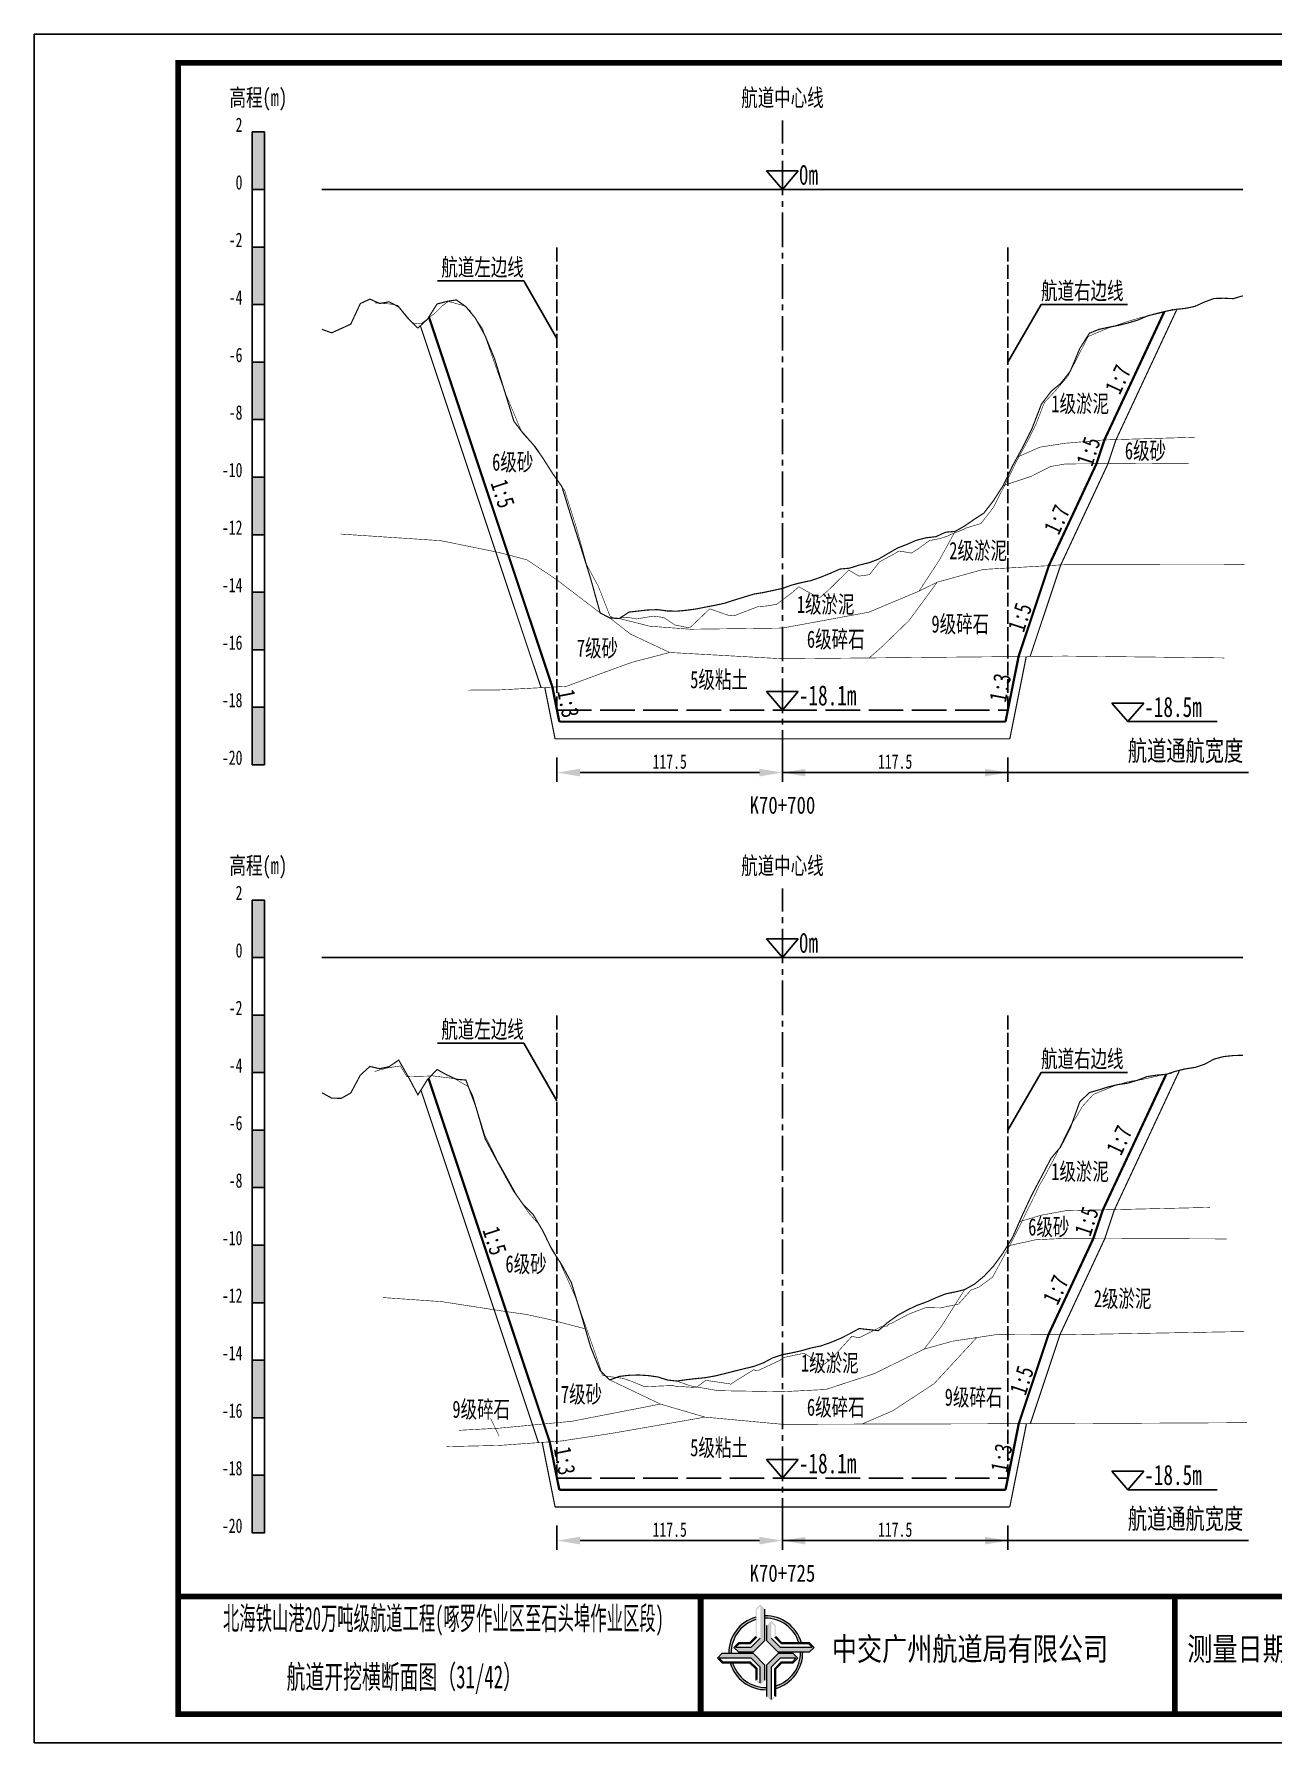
# Model space of a CAD drawing. Header units: millimetres. Extents: x 0 to 1680, y -8762 to 0.
# Drawn here: x 630 to 845.2, y -6088.5 to -5791.5 of the extents above; entities that cross this region are included whole.
import ezdxf
from ezdxf.enums import TextEntityAlignment as Align

# ---------------------------------------------------------------- set-up
doc = ezdxf.new("R2010")
doc.units = ezdxf.units.MM
for name, pattern in [('ACAD_ISO02W100', [15, 12, -3]), ('ACAD_ISO05W100', [33, 24, -3, 0, -3, 0, -3]), ('CENTER2', [1.125, 0.75, -0.125, 0.125, -0.125])]:
    doc.linetypes.add(name, pattern=pattern)
for name, color, linetype in [('0-桩号', 1, 'Continuous'), ('0-航道左右边线标注', 8, 'Continuous'), ('1-疏浚底高', 7, 'Continuous'), ('1-通航宽度', 7, 'Continuous'), ('1-通航底高', 7, 'Continuous'), ('202601', 5, 'Continuous'), ('DMX', 20, 'Continuous'), ('L1', 7, 'Continuous'), ('图幅外框线', 145, 'Continuous'), ('地质分层', 6, 'Continuous'), ('坡比', 1, 'Continuous'), ('尺寸标注', 1, 'Continuous'), ('开挖线', 4, 'Continuous'), ('标尺', 7, 'Continuous'), ('超挖线', 3, 'Continuous'), ('辅助框', 7, 'Continuous'), ('通航底面线', 7, 'ACAD_ISO02W100')]:
    doc.layers.add(name, color=color, linetype=linetype)
doc.styles.get("Standard").update_dxf_attribs({"font": 'arial.ttf'})
doc.styles.add('仿宋', font='仿宋_GB2312.ttf', dxfattribs={"width": 0.8})
doc.styles.add('仿宋GB2312', font='仿宋_GB2312.ttf', dxfattribs={"width": 0.7, "height": 2.5})
doc.styles.add('仿宋体', font='仿宋_GB2312.ttf', dxfattribs={"width": 0.8})
doc.dimstyles.new('2000', dxfattribs={"dimtxt": 3, "dimasz": 2.5, "dimexe": 1.25, "dimexo": 0.625, "dimtad": 1, "dimlfac": 2, "dimdsep": 46, "dimtxsty": 'Standard', "dimcen": 2.5, "dimadec": 0, "dimazin": 0, "dimtfac": 1, "dimtmove": 0, "dimatfit": 3, "dimfxl": 0, "dimarcsym": 0})

# ---------------------------------------------------------------- blocks, each defined once
blk = doc.blocks.new('标尺')
at = {"layer": '标尺', "linetype": 'Continuous'}
for points in [[(-2.116669999959413, 100), (0, 100), (0, 90), (-2.116669999959413, 90)], [(-2.116669999959413, 80), (0, 80), (0, 70), (-2.116669999959413, 70)], [(-2.116669999959413, 60), (0, 60), (0, 50), (-2.116669999959413, 50)], [(-2.116669999959413, 40), (0, 40), (0, 30), (-2.116669999959413, 30)], [(-2.116669999959413, 20), (0, 20), (0, 10), (-2.116669999959413, 10)], [(-2.116669999959413, 0), (0, 0), (0, -10), (-2.116669999959413, -10)]]:
    blk.add_hatch(color=256, dxfattribs=at).paths.add_polyline_path(points)
for p, q in [((-2.116669999959413, -10), (-2.116669999959413, 100)), ((0, -10), (0, 100)), ((-2.116669999959413, 80), (0, 80)), ((-2.116669999959413, 70), (0, 70)), ((-2.116669999959413, 60), (0, 60)), ((-2.116669999959413, 50), (0, 50)), ((-2.116669999959413, 40), (0, 40)), ((-2.116669999959413, 30), (0, 30)), ((-2.116669999959413, 20), (0, 20)), ((-2.116669999959413, 10), (0, 10)), ((-2.116669999959413, 0), (0, 0)), ((-2.116669999959413, -10), (0, -10))]:
    blk.add_line(p, q, dxfattribs=at)
at = {"layer": '标尺'}
for points in [[(-2.116669999959413, 100), (0, 100), (0, 90), (-2.116669999959413, 90)], [(-2.116669999959413, 100), (0, 100), (0, 90), (-2.116669999959413, 90)], [(-2.116669999959413, 80), (0, 80), (0, 70), (-2.116669999959413, 70)], [(-2.116669999959413, 80), (0, 80), (0, 70), (-2.116669999959413, 70)], [(-2.116669999959413, 60), (0, 60), (0, 50), (-2.116669999959413, 50)], [(-2.116669999959413, 60), (0, 60), (0, 50), (-2.116669999959413, 50)], [(-2.116669999959413, 40), (0, 40), (0, 30), (-2.116669999959413, 30)], [(-2.116669999959413, 40), (0, 40), (0, 30), (-2.116669999959413, 30)], [(-2.116669999959413, 20), (0, 20), (0, 10), (-2.116669999959413, 10)], [(-2.116669999959413, 20), (0, 20), (0, 10), (-2.116669999959413, 10)], [(-2.116669999959413, 0), (0, 0), (0, -10), (-2.116669999959413, -10)], [(-2.116669999959413, 0), (0, 0), (0, -10), (-2.116669999959413, -10)]]:
    blk.add_lwpolyline(points, close=True, dxfattribs=at)
at = {"layer": '标尺', "style": '仿宋GB2312', "width": 0.7}
blk.add_text('高程(m)', height=3, dxfattribs=at).set_placement((-1.058334999950603, 106.0000000009313), align=Align.MIDDLE_CENTER)
for s, p in [('2', (-3.816669999971054, 100)), ('0', (-3.816669999971054, 90)), ('-2', (-3.816669999971054, 80)), ('-4', (-3.816669999971054, 70)), ('-6', (-3.816669999971054, 60)), ('-8', (-3.816669999971054, 50)), ('-10', (-3.816669999971054, 40)), ('-12', (-3.816669999971054, 30)), ('-14', (-3.816669999971054, 20)), ('-16', (-3.816669999971054, 10)), ('-18', (-3.816669999971054, 0)), ('-20', (-3.816669999971054, -10))]:
    blk.add_text(s, height=2.5, dxfattribs=at).set_placement(p, align=Align.RIGHT)
blk = doc.blocks.new('通航底高')
at = {"layer": '1-通航底高'}
for p, q in [((-2.762494692986365, 3.232132659759372), (5.923793651163578e-06, 6.932765245437622e-06)), ((2.762506540631875, 3.232132659759372), (-2.762494692986365, 3.232132659759372)), ((5.923793651163578e-06, 6.932765245437622e-06), (2.762506540631875, 3.232132659759372))]:
    blk.add_line(p, q, dxfattribs=at)
at = {"layer": '1-通航底高', "style": '仿宋', "width": 0.7}
blk.add_attdef('通航底高', (2.856129719933961, 0.8203305718488991), '', height=3.5, dxfattribs=at)
blk = doc.blocks.new('疏浚底高')
at = {"layer": '1-疏浚底高'}
for p, q in [((-2.762500616780017, 3.232125726994127), (0, 0)), ((2.762500616838224, 3.232125726994127), (-2.762500616780017, 3.232125726994127)), ((0, 0), (2.762500616838224, 3.232125726994127)), ((-5.923793651163578e-06, -6.932765245437622e-06), (15.51466270413067, -6.932765245437622e-06))]:
    blk.add_line(p, q, dxfattribs=at)
at = {"layer": '1-疏浚底高', "style": '仿宋', "width": 0.7}
blk.add_attdef('疏浚底高', (2.856123796140309, 0.8203236390836537), '', height=3.5, dxfattribs=at)
blk = doc.blocks.new('*D256')
at = {"layer": 'Defpoints', "color": 0}
for p in [(720.8333333328801, -5909), (760, -5909), (760, -5919.852638736873)]:
    blk.add_point(p, dxfattribs=at)
at = {"layer": '尺寸标注', "color": 0, "lineweight": -2, "ltscale": 0.5}
for p, q in [((720.8333333328801, -5917.25), (720.8333333328801, -5921.452638736873)), ((760, -5917.25), (760, -5921.452638736873)), ((724.8333333328801, -5919.852638736873), (756, -5919.852638736873))]:
    blk.add_line(p, q, dxfattribs=at)
at = {"layer": '尺寸标注', "color": 0}
for points in [[(724.8333333328801, -5919.185972070206), (724.8333333328801, -5920.51930540354), (720.8333333328801, -5919.852638736873)], [(756, -5920.51930540354), (756, -5919.185972070206), (760, -5919.852638736873)]]:
    blk.add_solid(points, dxfattribs=at)
at = {"layer": '尺寸标注', "color": 0, "insert": (740.41666666644, -5917.956210165445), "char_height": 2.5, "attachment_point": 5, "style": '仿宋GB2312'}
blk.add_mtext('117.5', dxfattribs=at)
blk = doc.blocks.new('*D257')
at = {"layer": 'Defpoints', "color": 0}
for p in [(720.8333333352489, -6042.5), (760, -6042.5), (760, -6053.352608332492)]:
    blk.add_point(p, dxfattribs=at)
at = {"layer": '尺寸标注', "color": 0, "lineweight": -2, "ltscale": 0.5}
for p, q in [((720.8333333352489, -6050.75), (720.8333333352489, -6054.952608332493)), ((760, -6050.75), (760, -6054.952608332493)), ((724.8333333352489, -6053.352608332492), (756, -6053.352608332492))]:
    blk.add_line(p, q, dxfattribs=at)
at = {"layer": '尺寸标注', "color": 0}
for points in [[(724.8333333352489, -6052.685941665825), (724.8333333352489, -6054.019274999159), (720.8333333352489, -6053.352608332492)], [(756, -6054.019274999159), (756, -6052.685941665825), (760, -6053.352608332492)]]:
    blk.add_solid(points, dxfattribs=at)
at = {"layer": '尺寸标注', "color": 0, "insert": (740.4166666676244, -6051.456179761064), "char_height": 2.5, "attachment_point": 5, "style": '仿宋GB2312'}
blk.add_mtext('117.5', dxfattribs=at)
blk = doc.blocks.new('*D313')
at = {"layer": 'Defpoints', "color": 0}
for p in [(760, -5909), (799.1666666646288, -5909), (799.1666666646288, -5919.852584794033)]:
    blk.add_point(p, dxfattribs=at)
at = {"layer": '尺寸标注', "color": 0, "lineweight": -2, "ltscale": 0.5}
for p, q in [((760, -5917.25), (760, -5921.452584794033)), ((799.1666666646288, -5917.25), (799.1666666646288, -5921.452584794033)), ((764, -5919.852584794033), (795.1666666646288, -5919.852584794033))]:
    blk.add_line(p, q, dxfattribs=at)
at = {"layer": '尺寸标注', "color": 0}
for points in [[(764, -5919.185918127366), (764, -5920.5192514607), (760, -5919.852584794033)], [(795.1666666646288, -5920.5192514607), (795.1666666646288, -5919.185918127366), (799.1666666646288, -5919.852584794033)]]:
    blk.add_solid(points, dxfattribs=at)
at = {"layer": '尺寸标注', "color": 0, "insert": (779.5833333323144, -5917.956156222604), "char_height": 2.5, "attachment_point": 5, "style": '仿宋GB2312'}
blk.add_mtext('117.5', dxfattribs=at)
blk = doc.blocks.new('*D314')
at = {"layer": 'Defpoints', "color": 0}
for p in [(760, -6042.5), (799.1666666671199, -6042.5), (799.1666666671199, -6053.352554378749)]:
    blk.add_point(p, dxfattribs=at)
at = {"layer": '尺寸标注', "color": 0, "lineweight": -2, "ltscale": 0.5}
for p, q in [((760, -6050.75), (760, -6054.952554378749)), ((799.1666666671199, -6050.75), (799.1666666671199, -6054.952554378749)), ((764, -6053.352554378749), (795.1666666671199, -6053.352554378749))]:
    blk.add_line(p, q, dxfattribs=at)
at = {"layer": '尺寸标注', "color": 0}
for points in [[(764, -6052.685887712082), (764, -6054.019221045416), (760, -6053.352554378749)], [(795.1666666671199, -6054.019221045416), (795.1666666671199, -6052.685887712082), (799.1666666671199, -6053.352554378749)]]:
    blk.add_solid(points, dxfattribs=at)
at = {"layer": '尺寸标注', "color": 0, "insert": (779.58333333356, -6051.456125807321), "char_height": 2.5, "attachment_point": 5, "style": '仿宋GB2312'}
blk.add_mtext('117.5', dxfattribs=at)

msp = doc.modelspace()

# ---------------------------------------------------------------- hatches: boundary and pattern name
at = {"layer": '辅助框'}
h = msp.add_hatch(color=5, dxfattribs=at)
h.paths.add_polyline_path([(756.9546421006704, -6065.245531914723), (756.1757059281852, -6064.467633330833), (755.3669512681747, -6065.276153838646), (755.3669512681747, -6070.036597661984), (754.2904413530017, -6071.112023077023), (752.3438002488698, -6071.112023077023), (751.5476570176864, -6071.907358599197), (752.3430715379502, -6072.699178399098), (754.9786409013356, -6072.699178399098), (756.9546421006704, -6070.723855132592)])
h.paths.add_polyline_path([(756.1454878373827, -6070.335033672583), (754.5901777513112, -6071.890380010616), (751.8645652055527, -6071.890380010616), (752.4652603746141, -6071.292388775122), (754.4098916063095, -6071.292388775122), (755.5465556779588, -6070.124466802608), (755.5465556779588, -6065.365021880639), (756.1454878373827, -6064.767331255448)], flags=16)
h = msp.add_hatch(color=5, dxfattribs=at)
edge = h.paths.add_edge_path()
edge.add_ellipse((757.1048981645192, -6072.849361724388), major_axis=(-6.017077195920141, 1.733884546287947e-06), ratio=0.9999999825377229, start_angle=-73.21171767175571, end_angle=1.446762146054482, ccw=False)
edge.add_line((755.3669512681747, -6067.088740435135), (755.3669512681747, -6066.667564622652))
edge.add_ellipse((757.1048981645192, -6072.849361724388), major_axis=(-6.421454345493813, 3.783831980513644e-06), ratio=0.9999999825377264, start_angle=-74.29719975771904, end_angle=1.35689506309039)
edge.add_line((750.6852443925525, -6073.001418438208), (751.0897390788878, -6073.001279625189))
edge = h.paths.add_edge_path()
edge.add_ellipse((757.1048981645192, -6072.849361724388), major_axis=(-6.017077195920906, 2.624791690933952e-07), ratio=0.9999999825377339, start_angle=196.7802887631043, end_angle=271.43091869106274, ccw=False)
edge.add_line((762.8657615312125, -6071.112217217457), (763.2869208646501, -6071.112217217457))
edge.add_ellipse((757.1048981645192, -6072.849361724388), major_axis=(-6.42145434549481, 2.055023733972632e-07), ratio=0.9999999825377471, start_angle=195.6953323995753, end_angle=271.3407921785149)
edge.add_line((756.9546421006704, -6066.429665483964), (756.9546421006704, -6066.834160818589))
edge = h.paths.add_edge_path()
edge.add_ellipse((757.1048981645192, -6072.849361724388), major_axis=(-6.421454345494847, 2.398647111377442e-07), ratio=0.9999999825377328, start_angle=105.7065267224622, end_angle=181.3336320078198)
edge.add_line((763.5246130754139, -6072.699907793533), (763.120118992218, -6072.699907793533))
edge.add_ellipse((757.1048981645192, -6072.849361724388), major_axis=(-6.017077195920033, 3.038804149501319e-06), ratio=0.9999999825377467, start_angle=106.79232762585761, end_angle=181.4233031416354, ccw=False)
edge.add_line((758.8432505388047, -6078.609860479367), (758.8432505388047, -6079.031044626963))
edge = h.paths.add_edge_path()
edge.add_ellipse((757.1048981645192, -6072.849361724388), major_axis=(6.017077195919978, 2.129043967020969e-06), ratio=0.9999999825377341, start_angle=196.8039056354283, end_angle=271.4347580706571, ccw=False)
edge.add_line((751.3447520372058, -6074.588882915747), (750.9235845126296, -6074.589027449381))
edge.add_ellipse((757.1048981645192, -6072.849361724388), major_axis=(6.421454345494965, 1.010893226884053e-06), ratio=0.9999999825377122, start_angle=195.7186902341801, end_angle=271.3444001294426)
edge.add_line((757.2555596849108, -6079.269048223508), (757.2555596849108, -6078.864552247775))
h = msp.add_hatch(color=5, dxfattribs=at)
h.paths.add_polyline_path([(759.2303930924918, -6072.699907793533), (764.7087164384509, -6072.699907793533), (765.4866149797226, -6071.920971685421), (764.6780945359851, -6071.112217217457), (759.9176505204822, -6071.112217217457), (758.8422251481796, -6070.03570710994), (758.8422251481796, -6068.089066240799), (758.0468895402636, -6067.292922881616), (757.255069890001, -6068.088337358963), (757.255069890001, -6070.723906744015)])
h.paths.add_polyline_path([(758.0638683000292, -6070.335443487179), (758.0638683000292, -6067.609831133377), (758.6618594285633, -6068.2105261531), (758.6618594285633, -6070.155157427323), (759.8297815507437, -6071.291821563255), (764.5892263871814, -6071.291821563255), (765.186916990825, -6071.890753594411), (759.6192146592821, -6071.890753594411)], flags=16)
h = msp.add_hatch(color=5, dxfattribs=at)
h.paths.add_polyline_path([(754.9782503556992, -6072.99994512273), (749.4999273301746, -6073.00182517649), (748.722296138146, -6073.781028228294), (749.5310940782215, -6074.589505327714), (754.2915378373648, -6074.587871709836), (755.3673325639452, -6075.664012334835), (755.3680006059195, -6077.610653374684), (756.1636093950058, -6078.40652363826), (756.9551560136463, -6077.610837432396), (756.954251555034, -6074.975268389237)])
h.paths.add_polyline_path([(756.1455864884938, -6075.36400901438), (756.1465218583728, -6078.089621367943), (755.5483246263052, -6077.489131426346), (755.5476572892751, -6075.544500322831), (754.3793451341178, -6074.408237114918), (749.6199005754079, -6074.409870391381), (749.0220044663931, -6073.811143438351), (754.5897064988698, -6073.809232793819)], flags=16)
h = msp.add_hatch(color=5, dxfattribs=at)
h.paths.add_polyline_path([(759.2315609056141, -6072.999116607201), (757.2555596849108, -6074.974439873708), (757.2555596849108, -6080.452763262284), (758.0344958787645, -6081.230661675465), (758.8432505388047, -6080.422141167653), (758.8432505388047, -6075.661697344315), (759.9197604539479, -6074.586271929276), (761.8664015580798, -6074.586271929276), (762.6625447679247, -6073.790936407101), (761.867130247661, -6072.999116607201)])
h.paths.add_polyline_path([(759.6200240770067, -6073.807915166866), (762.3456365800585, -6073.807915166866), (761.7449414323355, -6074.405906231177), (759.8003101793016, -6074.405906231177), (758.6636461076523, -6075.57382820369), (758.6636461076523, -6080.333273125661), (758.0647139695669, -6080.930963750851), (758.0647139695669, -6075.363261333716)], flags=16)

# ---------------------------------------------------------------- linework, layer by layer
at = {"layer": '0-航道左右边线标注', "linetype": 'ACAD_ISO02W100', "ltscale": 0.2}
for points in [[(720.8333333333721, -5909), (720.8333333336059, -5828.499999999898)], [(799.1666666666279, -5909), (799.1666666668616, -5828.500000000102)], [(720.8333333333721, -6042.5), (720.8333333336059, -5961.999999998967)], [(799.1666666666279, -6042.5), (799.1666666668616, -5961.999999999171)]]:
    msp.add_lwpolyline(points, dxfattribs=at)
at = {"layer": '0-航道左右边线标注'}
for points in [[(720.8333333330256, -5844.399078991773), (715.0598306411584, -5834.399078991757), (700.0598306411584, -5834.399078991713)], [(799.1666666668034, -5848.500000000102), (804.9401693587288, -5838.500000000118), (819.9401693587288, -5838.500000000162)], [(720.8333333330256, -5976.884390078052), (715.0598306411584, -5966.884390078036), (700.0598306411584, -5966.884390077992)], [(799.1666666668034, -5981.999999999171), (804.9401693587288, -5971.999999999187), (819.9401693587288, -5971.999999999231)]]:
    msp.add_lwpolyline(points, dxfattribs=at)
at = {"layer": '1-通航宽度'}
for points in [[(760, -5919.85), (841, -5919.85)], [(760, -6053.35), (841, -6053.35)]]:
    msp.add_lwpolyline(points, dxfattribs=at)
at = {"layer": '202601', "color": 1, "linetype": 'Continuous', "const_width": 0.1}
for points in [[(689.166000000198, -5838.199999999997), (689.789703703902, -5838.250000238419), (691.856370370568, -5838.400000095367), (693.1997037039021, -5838.650001049038), (695.706370370568, -5841.699999332432), (697.203037037235, -5841.85000038147), (699.573037037235, -5840.049999713898), (701.0497037039021, -5838.599999904629), (701.976370370568, -5837.950000524517), (704.686370370568, -5838.699999809265), (705.629703703902, -5839.450000286099), (707.816370370568, -5842.549999713898), (707.959703703902, -5842.849999427799), (708.203037037235, -5843.599999904629), (711.6530370372351, -5853.400000095367), (714.2997037039021, -5859.699998855591), (714.633037037235, -5860.400000572197), (715.8130370372351, -5861.749998092648), (717.239703703902, -5863.399997711182), (717.586370370568, -5863.89999961853), (718.396370370568, -5865.250001907349), (720.9297037039021, -5869.150000572197), (722.1497037039021, -5870.800000190731), (724.079703703902, -5876.85000038147), (725.996370370568, -5883.750000953667), (728.029703703902, -5887.500000953667), (730.0330370372351, -5892.64999961853), (730.9130370372351, -5893.10000038147), (733.013037037235, -5892.849999427788), (734.6563703705681, -5893.150001525879), (737.5597037039021, -5892.64999961853), (739.3963703705681, -5892.900000572197), (741.329703703902, -5894.200001716606), (743.863037037235, -5894.699998855591), (743.879703703902, -5894.699998855591), (744.483037037235, -5894.150000572197), (747.316370370568, -5891.450000762939), (747.373037037235, -5891.39999961853), (747.4230370372351, -5891.39999961853), (750.853037037235, -5892.599998474117), (751.853037037235, -5892.500000953667), (755.753037037235, -5891), (757.203037037235, -5890.899997711182), (758.993037037235, -5890.60000038147), (761.706370370568, -5888.550001144409), (762.849703703902, -5887.55000209808), (765.359703703902, -5888.950000762939), (766.4297037039021, -5889.499999046318), (767.9297037039021, -5888.199997901917), (771.5330370372351, -5884.649997711182), (773.2930370372351, -5885.699997901917), (775.129703703902, -5885.450001716606), (776.836370370568, -5883.249999046329), (779.5563703705681, -5881.749998092648), (780.259703703902, -5881.349998474117), (780.983037037235, -5881.450000762939), (782.4063703705681, -5881.700001716606), (783.599703703902, -5880.949998855591), (785.503037037235, -5879.550000190731), (787.4397037039021, -5879.150000572197), (788.5330370372351, -5878.80000209808), (789.276370370568, -5878.449998855591), (791.6663703705681, -5877.500000953667), (791.876370370568, -5877.350002288818), (794.509703703902, -5876.549998283379), (796.6897037039021, -5873.699999809258), (799.223037037235, -5868.699999809258), (800.773037037235, -5865.549999237061), (802.619703703902, -5862.199998855591), (804.0530370372351, -5859.299999237061), (805.506370370568, -5855.549999237061), (807.626370370568, -5853.249999046318), (809.5997037039019, -5850.949998855591), (810.639703703902, -5848.89999961853), (813.109703703902, -5844.050000667568), (816.5497037039021, -5842.600000858311), (817.619703703902, -5842.25), (819.936370370568, -5841.450000762939), (822.3097037039021, -5840.749999046318), (823.4130370372351, -5840.50000047683), (825.3797037039019, -5840.049999713898), (826.219703703902, -5839.849999904629), (827.839703703902, -5839.299999237061)], [(689.1659999998001, -5971.799999999068), (690.1897037035042, -5971.500000475899), (691.5430370368372, -5971.149999617595), (693.6230370368371, -5970.849999903698), (694.7263703701701, -5972.699999331497), (698.7730370368372, -5972.599999426857), (698.9097037035042, -5972.499999522224), (699.4863703701701, -5972.599999426857), (703.0430370368372, -5973.0500001898), (705.4363703701702, -5974.449998854656), (706.1930370368372, -5976.000000952736), (708.2730370368371, -5982.850000380535), (710.5030370368371, -5987.350000857376), (710.8597037035041, -5987.950000285167), (711.7363703701701, -5989.499999999069), (714.0097037035041, -5993.599998473186), (714.7797037035041, -5994.750000952736), (716.0197037035041, -5996.499998091716), (717.8197037035042, -5998.500000952736), (719.1263703701701, -6001.200000762004), (721.1930370368372, -6004.649998663917), (723.8763703701701, -6010.649997710247), (724.8263703701701, -6013.249999999069), (728.1197037035041, -6022.650000571266), (728.7030370368371, -6024.550001143474), (729.2697037035041, -6024.750000952736), (732.3330370368371, -6025.150000571266), (733.8897037035041, -6025.699998854656), (736.0597037035042, -6026.600000380535), (740.7163703701701, -6026.400000571266), (741.0763703701701, -6026.400000571266), (741.2463703701701, -6026.499998091716), (745.0197037035041, -6026.749999045383), (746.6763703701702, -6025.499999045383), (750.8730370368371, -6026.099998473186), (751.0163703701701, -6026.200000762004), (751.2997037035041, -6025.949999808327), (755.0063703701701, -6023.649999617595), (755.6430370368371, -6023.849999426857), (759.5897037035041, -6021.999999999069), (760.1030370368371, -6021.549999236126), (763.2030370368371, -6020.899998663917), (763.7463703701701, -6020.800001143474), (763.8263703701701, -6020.850002287883), (764.0497037035042, -6020.949999808327), (767.0130370368371, -6022.900001524948), (768.6997037035042, -6021.549999236126), (772.0663703701701, -6017.850000380535), (773.3063703701702, -6018.100001334209), (777.1730370368372, -6016.149999617595), (778.2330370368371, -6016.050002097149), (778.4363703701702, -6015.749999999069), (778.7997037035042, -6015.649997710247), (781.9297037035042, -6013.999998091716), (784.9030370368371, -6012.850000380535), (787.4863703701701, -6012.900001524948), (790.5630370368372, -6012.250000952736), (792.7630370368371, -6009.800002097149), (794.1263703701701, -6009.3000001898), (796.5163703701701, -6007.549998282448), (800.0430370368372, -6001.000000952736), (800.0663703701701, -6001.000000952736), (803.8030370368372, -5993.399998663917), (804.6130370368371, -5991.649999140755), (805.6697037035042, -5989.850000857376), (807.5863703701701, -5986.200000761997), (810.1630370368372, -5981.000000952736), (810.9930370368371, -5979.799999712966), (812.1463703701701, -5977.850000380535), (814.0063703701701, -5975.800001143474), (818.0297037035041, -5974.149999140755), (818.7197037035041, -5974.000000475899), (820.1163703701701, -5973.549999712966), (822.2430370368371, -5973.249999999069), (825.3663703701701, -5972.550000666633), (825.4630370368371, -5972.499999522224), (825.5763703701701, -5972.499999522224), (827.5363703701702, -5972.150001048107), (827.6897037035042, -5971.999999999069)]]:
    msp.add_lwpolyline(points, dxfattribs=at)
at = {"layer": 'DMX', "color": 7, "linetype": 'Continuous', "const_width": 0.2}
for points in [[(679.9999999999995, -5842.810000000056), (679.9999999999995, -5842.810000000056), (681.6666666666279, -5843.415000000037), (683.3333333333721, -5842.665000000037), (685, -5841.910000000149), (686.6666666666279, -5838.319999999832), (688.3333333333721, -5837.549999999814), (690, -5838.305000000168), (691.6666666666279, -5838.020000000019), (693.3333333333721, -5838.899999999907), (695, -5840.979999999981), (696.6666666666279, -5842.584999999963), (698.3333333333721, -5841.029999999795), (700, -5838.399999999907), (701.6666666666279, -5837.964999999851), (703.3333333333721, -5837.689999999944), (705, -5838.854999999981), (706.6666666666279, -5840.89000000013), (708.3333333333721, -5843.895000000019), (710, -5847.950000000186), (711.6666666666279, -5853.350000000093), (713.3333333333721, -5858.76500000013), (715, -5860.955000000075), (716.6666666666279, -5862.785000000149), (718.3333333333721, -5865.10999999987), (720, -5867.75), (721.6666666666279, -5870.10999999987), (723.3333333333721, -5875.504999999888), (725, -5880.759999999776), (726.6666666666279, -5886.084999999963), (728.3333333333721, -5892.100000000093), (730, -5892.970000000205), (731.6666666666279, -5893.069999999832), (733.3333333333721, -5891.959999999963), (735, -5891.76500000013), (736.6666666666279, -5891.584999999963), (738.3333333333721, -5891.529999999795), (740, -5891.754999999888), (741.6666666666279, -5891.794999999925), (743.3333333333721, -5891.64000000013), (745, -5891.415000000037), (746.6666666666279, -5891.080000000075), (748.3333333333721, -5890.76500000013), (750, -5890.395000000019), (751.6666666666279, -5889.854999999981), (753.3333333333721, -5889.350000000093), (755, -5888.834999999963), (756.6666666666279, -5888.555000000168), (758.3333333333721, -5888.205000000075), (760, -5887.839999999851), (761.6666666666279, -5887.240000000224), (763.3333333333721, -5886.819999999832), (765, -5886.470000000205), (766.6666666666279, -5885.884999999776), (768.3333333333721, -5885.205000000075), (770, -5884.475000000093), (771.6666666666279, -5884.319999999832), (773.3333333333721, -5883.785000000149), (775, -5883.384999999776), (776.6666666666279, -5882.759999999776), (778.3333333333721, -5881.779999999795), (780, -5880.814999999944), (781.6666666666279, -5880.169999999925), (783.3333333333721, -5879.444999999832), (785, -5879.029999999795), (786.6666666666279, -5878.845000000205), (788.3333333333721, -5878.075000000186), (790, -5877.924999999814), (791.6666666666279, -5876.979999999981), (793.3333333333721, -5875.819999999832), (795, -5874.745000000112), (796.6666666666279, -5872.584999999963), (798.3333333333721, -5869.990000000224), (800, -5866.504999999888), (801.6666666666279, -5863.444999999832), (803.3333333333721, -5860.125), (805, -5855.819999999832), (806.6666666666279, -5853.600000000093), (808.3333333333721, -5852.225000000093), (810, -5850.104999999981), (811.6666666666279, -5846.134999999776), (813.3333333333721, -5843.48499999987), (815, -5842.810000000056), (816.6666666666279, -5842.450000000186), (818.3333333333721, -5842.125), (820, -5841.709999999963), (821.6666666666279, -5841.229999999981), (823.3333333333721, -5840.504999999888), (825, -5840.049999999814), (826.6666666666279, -5839.649999999907), (828.3333333333721, -5839.339999999851), (830, -5839.165000000037), (831.6666666666279, -5838.814999999944), (833.3333333333721, -5838.055000000168), (835, -5837.439999999944), (836.6666666666279, -5837.395000000019), (838.3333333333721, -5837.470000000205), (839.9999999999995, -5836.975000000093)], [(680, -5975.495000000112), (680, -5975.495000000112), (681.6666666666279, -5976.430000000168), (683.3333333333721, -5976.48499999987), (685, -5975.549999999814), (686.6666666666279, -5972.439999999944), (688.3333333333721, -5970.924999999814), (690, -5971.325000000186), (691.6666666666279, -5970.964999999851), (693.3333333333721, -5969.819999999832), (695, -5972.73499999987), (696.6666666666279, -5975.865000000224), (698.3333333333721, -5973.200000000186), (700, -5971.464999999851), (701.6666666666279, -5972.384999999776), (703.3333333333721, -5973.160000000149), (705, -5973.294999999925), (706.6666666666279, -5977.714999999851), (708.3333333333721, -5983.450000000186), (710, -5986.595000000205), (711.6666666666279, -5989.634999999776), (713.3333333333721, -5992.649999999907), (715, -5994.98499999987), (716.6666666666279, -5996.625), (718.3333333333721, -5999.450000000186), (720, -6002.845000000205), (721.6666666666279, -6005.415000000037), (723.3333333333721, -6008.529999999795), (725, -6013.950000000186), (726.6666666666279, -6019.669999999925), (728.3333333333721, -6023.805000000168), (730, -6025.419999999925), (731.6666666666279, -6024.810000000056), (733.3333333333721, -6024.615000000224), (735, -6024.560000000056), (736.6666666666279, -6024.665000000037), (738.3333333333721, -6024.899999999907), (740, -6025.430000000168), (741.6666666666279, -6025.620000000112), (743.3333333333721, -6025.379999999888), (745, -6025.189999999944), (746.6666666666279, -6025.020000000019), (748.3333333333721, -6024.720000000205), (750, -6024.314999999944), (751.6666666666279, -6023.884999999776), (753.3333333333721, -6023.475000000093), (755, -6023.080000000075), (756.6666666666279, -6022.464999999851), (758.3333333333721, -6021.569999999832), (760, -6021.029999999795), (761.6666666666279, -6020.705000000075), (763.3333333333721, -6020.334999999963), (765, -6019.854999999981), (766.6666666666279, -6019.51500000013), (768.3333333333721, -6018.930000000168), (770, -6018.245000000112), (771.6666666666279, -6017.399999999907), (773.3333333333721, -6016.490000000224), (775, -6016.669999999925), (776.6666666666279, -6016.854999999981), (778.3333333333721, -6015.399999999907), (780, -6014.209999999963), (781.6666666666279, -6013.279999999795), (783.3333333333721, -6012.479999999981), (785, -6011.879999999888), (786.6666666666279, -6011.14000000013), (788.3333333333721, -6010.464999999851), (790, -6010.129999999888), (791.6666666666279, -6009.709999999963), (793.3333333333721, -6008.790000000037), (795, -6007.419999999925), (796.6666666666279, -6005.649999999907), (798.3333333333721, -6003.350000000093), (800, -6000.604999999981), (801.6666666666279, -5996.810000000056), (803.3333333333721, -5993.254999999888), (805, -5990.104999999981), (806.6666666666279, -5986.904999999795), (808.3333333333721, -5984.910000000149), (810, -5981.654999999795), (811.6666666666279, -5977.080000000075), (813.3333333333721, -5975.475000000093), (815, -5974.995000000112), (816.6666666666279, -5974.470000000205), (818.3333333333721, -5974.075000000186), (820, -5973.839999999851), (821.6666666666279, -5973.334999999963), (823.3333333333721, -5972.694999999832), (825, -5972.450000000186), (826.6666666666279, -5972.299999999814), (828.3333333333721, -5971.76500000013), (830, -5971.354999999981), (831.6666666666279, -5971.100000000093), (833.3333333333721, -5970.555000000168), (835, -5969.654999999795), (836.6666666666279, -5969.214999999851), (838.3333333333721, -5969.040000000037), (839.9999999999995, -5968.98499999987)]]:
    msp.add_lwpolyline(points, dxfattribs=at)
at = {"layer": 'L1', "linetype": 'CENTER2', "ltscale": 8}
for p, q in [((759.9999999999991, -5918.5), (759.9999999999991, -5806.5)), ((759.9999999999991, -6051.999999999069), (759.9999999999991, -5939.999999999069))]:
    msp.add_line(p, q, dxfattribs=at)
at = {"layer": 'L1'}
for p, q in [((757.2374993832191, -5815.267874272773), (759.9999999999991, -5818.499999999767)), ((762.7625006168373, -5815.267874272773), (757.2374993832191, -5815.267874272773)), ((759.9999999999991, -5818.499999999767), (762.7625006168373, -5815.267874272773)), ((679.9999999999991, -5818.499999999767), (839.9999999999991, -5818.500000000233)), ((757.2374993832191, -5948.767874271842), (759.9999999999991, -5951.999999998836)), ((762.7625006168373, -5948.767874271842), (757.2374993832191, -5948.767874271842)), ((759.9999999999991, -5951.999999998836), (762.7625006168373, -5948.767874271842)), ((679.9999999999991, -5951.999999998836), (839.9999999999991, -5951.999999999302))]:
    msp.add_line(p, q, dxfattribs=at)
at = {"layer": '图幅外框线'}
msp.add_lwpolyline([(630.000000000397, -5791.5), (1050.000000000397, -5791.5), (1050.000000000397, -6088.5), (630.000000000397, -6088.5)], close=True, dxfattribs=at)
at = {"layer": '地质分层', "linetype": 'ACAD_ISO05W100', "ltscale": 0.2, "const_width": 0.1, "flags": 128}
for points in [[(800.8147631305037, -5865.00909489207), (804.7510543586686, -5863.284915273078), (809.1669010939077, -5862.60238875635), (815.7687118652975, -5862.036060286686), (831.6427260631463, -5861.567656725179)], [(798.3333333333721, -5869.990000000224), (803.2315567756305, -5868.351627041586), (806.5799699582858, -5866.647617054172), (809.1669010939077, -5866.202388899401), (830.6089205852477, -5866.082256021444)], [(683.2365794462385, -5878.390259999316), (700.6497217759024, -5879.54088228941), (710.8337391670793, -5881.613166878466), (715.6252497184323, -5882.875864701346), (720.790518125752, -5886.335785625968), (728.3333333333721, -5892.100000000093)], [(790, -5877.924999999814), (787.2913519111462, -5882.871770557482), (783.73621914268, -5888.309059780091)], [(731.6666666666279, -5893.069999999832), (736.9250085599488, -5894.40272611659), (744.0147903133184, -5894.937448185403), (760, -5894.733333386481), (775.0170796834864, -5891.970603158697), (783.73621914268, -5888.309059780091), (786.8943521545734, -5886.758657019585), (794.8881736593321, -5884.541017943062), (809.1669010939077, -5883.713499470148), (840.3196525292005, -5883.6688534352)], [(775.0779184780549, -5899.924287492875), (777.4552920906572, -5897.822041185573), (782.023565813317, -5893.389895266853), (786.8943521545734, -5886.758657019585)], [(730, -5892.970000000205), (733.582248396473, -5895.765304261353), (740.4022377608344, -5898.977563024964), (760, -5900.066666799132), (809.1669010939077, -5899.602388571016), (836.7805709883105, -5899.918175857048)], [(705.3645103647141, -5905.521280552261), (710.8337391670793, -5905.479833831079), (722.4725771335652, -5904.858566141687), (728.5689624653896, -5902.600477867294), (733.855372610502, -5900.68324387027), (740.4022377608344, -5898.977563024964)], [(801.1850925131002, -5997.906544347759), (805.0067505652551, -5996.780153224245), (809.1669010939077, -5996.010444259271), (834.2887930878205, -5995.430696475785)], [(799.0634190178243, -6002.147548877634), (804.0238304523518, -6001.055884014815), (809.1669010939077, -6000.810444450006), (837.1803045501001, -6000.910439910367)], [(690.5838514657225, -6011.104053360876), (700.8451888392447, -6011.81891777087), (710.8337391670793, -6013.371333438903), (715.5177770061418, -6014.039252667222), (719.7072478621267, -6014.956072481349), (725.7539172302932, -6016.537443934474)], [(784.6145295792958, -6020.065497224219), (787.6145389307057, -6016.126125176437), (791.6666666666279, -6009.709999999963)], [(741.6666666666279, -6025.620000000112), (744.0134234108264, -6026.449509572238), (748.8201361953979, -6027.288238620851), (760, -6027.466666693334), (767.5180814820342, -6027.082759568002), (775.9354673280613, -6024.336864089593), (784.6145295792958, -6020.065497224219), (789.5638273851946, -6018.683622908313), (797.466916150297, -6017.50011323113), (809.1669010939077, -6017.56599925831), (840.2385781222256, -6017.009419991169)], [(773.818113600486, -6033.098795976024), (779.1611010300694, -6030.784402788617), (786.3580992014613, -6026.06982804276), (793.7574352098163, -6018.055618391372)], [(730, -6025.419999999925), (738.7945895100711, -6029.617773065809), (746.5691040050006, -6031.885895349085), (760, -6033.133333519101), (809.1669010939077, -6033.010443808977), (840.7025561033515, -6032.852650298271)], [(701.6770344667602, -6037.008609281387), (710.8337391670793, -6036.804667869117), (721.5871660127304, -6036.037827305496), (730.3044161037542, -6034.716391953174), (746.5691040050006, -6031.885895349085)], [(703.8097441559657, -6034.178012001794), (710.8337391670793, -6033.804667153861), (723.3991661934415, -6032.61186764203), (738.7945895100711, -6029.617773065809)], [(710.7762378045882, -6035.18554089986), (709.2621902695973, -6032.029443941392)]]:
    msp.add_lwpolyline(points, dxfattribs=at)
at = {"layer": '开挖线', "linetype": 'Continuous', "const_width": 0.4, "flags": 128}
for points in [[(720.031111086907, -5904.98888877131), (698.5811368480968, -5840.638966053567)], [(815.9412577132298, -5862.030968878256), (826.3502738623088, -5839.725934272928)], [(814.5608579196228, -5866.172168259161), (815.9412577132298, -5862.030968878256)], [(806.2972933864312, -5883.879806544699), (814.5608579196228, -5866.172168259161)], [(801.0308233160899, -5899.679216756044), (806.2972933864312, -5883.879806544699)], [(798.7666666674154, -5911), (801.0308233160899, -5899.679216756044)], [(721.2333333325832, -5911), (720.031111086907, -5904.98888877131)], [(721.2333333325832, -5911), (798.7666666674154, -5911)], [(815.6802666113808, -5995.860132761129), (826.6764626753557, -5972.296855481014)], [(719.5696727959112, -6036.181697316209), (698.513318751051, -5973.012635180342)], [(814.024383027755, -6000.827783512106), (815.6802666113804, -5995.860132761129)], [(806.2209574312524, -6017.549409790446), (814.024383027755, -6000.827783512106)], [(801.0605256259832, -6033.030705206568), (806.2209574312524, -6017.549409790446)], [(798.7666666674154, -6044.5), (801.0605256259832, -6033.030705206568)], [(721.2333333325832, -6044.5), (719.5696727959112, -6036.181697316209)], [(721.2333333325832, -6044.5), (798.7666666674154, -6044.5)]]:
    msp.add_lwpolyline(points, dxfattribs=at)
at = {"layer": '超挖线', "linetype": 'ACAD_ISO02W100', "ltscale": 0.5, "const_width": 0.2, "flags": 128}
for points in [[(817.9691826423059, -5861.971129744475), (828.5405291164288, -5839.318244442653)], [(718.0660632321196, -5905.093780749684), (697.0962138180976, -5842.184232507617)], [(816.564611901189, -5866.160941857067), (817.9611368009819, -5861.971367157688)], [(808.3528879644623, -5883.760675306013), (816.5661008001111, -5866.160933515236)], [(803.0371503467941, -5899.660271206536), (808.3367029820383, -5883.761613300803)], [(799.4999999674155, -5914), (802.366679488051, -5899.666602397142)], [(720.5000000325831, -5914), (718.7118617867168, -5905.059308770868)], [(720.4999881524463, -5914), (799.4999999674155, -5914)], [(817.7020399992448, -5995.813475501373), (829.0013502407573, -5971.60066784085)], [(717.6160982447518, -6036.321009205469), (697.1868418197382, -5975.033239930427)], [(816.0220179842013, -6000.834914185372), (817.6957827451633, -5995.813619902486)], [(808.2157153349449, -6017.560642853915), (816.0210569810533, -6000.834910755016)], [(803.0622051660307, -6033.025702129031), (808.2172220960656, -6017.560651338927)], [(799.4999999674155, -6047.5), (802.3945257767841, -6033.027370953479)], [(720.5000000325831, -6047.5), (718.2550884328048, -6036.275442001359)], [(720.4999881524463, -6047.5), (799.4999999674155, -6047.5)]]:
    msp.add_lwpolyline(points, dxfattribs=at)
at = {"layer": '辅助框', "color": 5, "linetype": 'Continuous', "lineweight": 0}
for p, q in [((756.9546421006704, -6070.723855132592), (756.9546421006704, -6065.245531914723)), ((755.3669512681747, -6070.036597661984), (754.2904413530017, -6071.112023077023)), ((755.5465556779588, -6070.124466802608), (754.4098916063095, -6071.292388775122)), ((754.5901777513112, -6071.890380010616), (756.1454878373827, -6070.335033672583)), ((757.255069890001, -6068.088337358963), (757.255069890001, -6070.723906744015)), ((758.0638683000292, -6070.335443487179), (759.6192146592821, -6071.890753594411)), ((759.8297815507437, -6071.291821563255), (758.6618594285633, -6070.155157427323)), ((759.9176505204822, -6071.112217217457), (758.8422251481796, -6070.03570710994)), ((749.4999273301746, -6073.00182517649), (748.722296138146, -6073.781028228294)), ((754.9782503556992, -6072.99994512273), (749.4999273301746, -6073.00182517649)), ((752.3438002488698, -6071.112023077023), (751.5476570176864, -6071.907358599197)), ((751.5476570176864, -6071.907358599197), (752.3430715379502, -6072.699178399098)), ((752.4652603746141, -6071.292388775122), (751.8645652055527, -6071.890380010616)), ((751.8645652055527, -6071.890380010616), (754.5901777513112, -6071.890380010616)), ((752.3430715379502, -6072.699178399098), (754.9786409013356, -6072.699178399098)), ((754.2904413530017, -6071.112023077023), (752.3438002488698, -6071.112023077023)), ((754.4098916063095, -6071.292388775122), (752.4652603746141, -6071.292388775122)), ((756.954251555034, -6074.975268389237), (754.9782503556992, -6072.99994512273)), ((754.9786409013356, -6072.699178399098), (756.9546421006704, -6070.723855132592)), ((757.255069890001, -6070.723906744015), (759.2303930924918, -6072.699907793533)), ((759.2315609056141, -6072.999116607201), (757.2555596849108, -6074.974439873708)), ((759.2303930924918, -6072.699907793533), (764.7087164384509, -6072.699907793533)), ((761.867130247661, -6072.999116607201), (759.2315609056141, -6072.999116607201)), ((759.6192146592821, -6071.890753594411), (765.186916990825, -6071.890753594411)), ((764.5892263871814, -6071.291821563255), (759.8297815507437, -6071.291821563255)), ((764.6780945359851, -6071.112217217457), (759.9176505204822, -6071.112217217457)), ((762.6625447679247, -6073.790936407101), (761.867130247661, -6072.999116607201)), ((765.186916990825, -6071.890753594411), (764.5892263871814, -6071.291821563255)), ((765.4866149797226, -6071.920971685421), (764.6780945359851, -6071.112217217457)), ((764.7087164384509, -6072.699907793533), (765.4866149797226, -6071.920971685421)), ((748.722296138146, -6073.781028228294), (749.5310940782215, -6074.589505327714)), ((754.5897064988698, -6073.809232793819), (749.0220044663931, -6073.811143438351)), ((749.0220044663931, -6073.811143438351), (749.6199005754079, -6074.409870391381)), ((749.5310940782215, -6074.589505327714), (754.2915378373648, -6074.587871709836)), ((749.6199005754079, -6074.409870391381), (754.3793451341178, -6074.408237114918)), ((754.2915378373648, -6074.587871709836), (755.3673325639452, -6075.664012334835)), ((754.3793451341178, -6074.408237114918), (755.5476572892751, -6075.544500322831)), ((756.1455864884938, -6075.36400901438), (754.5897064988698, -6073.809232793819)), ((755.3673325639452, -6075.664012334835), (755.3680006059195, -6077.610653374684)), ((755.5476572892751, -6075.544500322831), (755.5483246263052, -6077.489131426346)), ((756.1465218583728, -6078.089621367943), (756.1455864884938, -6075.36400901438)), ((756.9551560136463, -6077.610837432396), (756.954251555034, -6074.975268389237)), ((757.2555596849108, -6074.974439873708), (757.2555596849108, -6080.452763262284)), ((759.6200240770067, -6073.807915166866), (758.0647139695669, -6075.363261333716)), ((758.0647139695669, -6075.363261333716), (758.0647139695669, -6080.930963750851)), ((758.6636461076523, -6075.57382820369), (759.8003101793016, -6074.405906231177)), ((758.6636461076523, -6080.333273125661), (758.6636461076523, -6075.57382820369)), ((758.8432505388047, -6075.661697344315), (759.9197604539479, -6074.586271929276)), ((758.8432505388047, -6080.422141167653), (758.8432505388047, -6075.661697344315)), ((762.3456365800585, -6073.807915166866), (759.6200240770067, -6073.807915166866)), ((759.8003101793016, -6074.405906231177), (761.7449414323355, -6074.405906231177)), ((759.9197604539479, -6074.586271929276), (761.8664015580798, -6074.586271929276)), ((761.7449414323355, -6074.405906231177), (762.3456365800585, -6073.807915166866)), ((761.8664015580798, -6074.586271929276), (762.6625447679247, -6073.790936407101))]:
    msp.add_line(p, q, dxfattribs=at)
at = {"layer": '辅助框', "color": 24, "const_width": 1}
msp.add_lwpolyline([(1045.000000000397, -6083.5), (1045.000000000397, -5796.5), (655.000000000397, -5796.5), (655.000000000397, -6083.5)], close=True, dxfattribs=at)
for points in [[(655.000000000397, -6063.081966023392), (1045.000000000397, -6063.081966023392)], [(745.8011873343316, -6063.081966023392), (745.8011873343316, -6083.5)], [(828.1590174286148, -6063.081966023392), (828.1590174286148, -6083.5)]]:
    msp.add_lwpolyline(points, dxfattribs=at)
at = {"layer": '辅助框', "color": 5, "linetype": 'Continuous', "lineweight": 0}
for major_axis, ratio, start_param, end_param in [((-6.421454345493874, 3.783831980513667e-06), 0.9999999825377256, -1.296730760784131, 0.02368228645498349), ((-6.017077195920137, 1.733884546287946e-06), 0.9999999825377225, -1.277785524412653, 0.02525076294187012), ((-6.421454345494849, 2.055023733972644e-07), 0.9999999825377464, 3.415527881157325, 4.735790218484762), ((-6.017077195920323, 2.624791690933738e-07), 0.9999999825377344, 3.434463941941369, 4.737363222872061), ((-6.421454345494839, 2.398647111377438e-07), 0.9999999825377329, 1.844926932154336, 3.164868923136232), ((-6.017077195919474, 3.038804149501042e-06), 0.9999999825377472, 1.863877732939714, 3.166433979665309), ((6.421454345494936, 1.01089322688405e-06), 0.9999999825377134, 3.415935552277314, 4.735853189107702), ((6.017077195919973, 2.129043967020968e-06), 0.9999999825377346, 3.434876134122447, 4.737430232687218)]:
    msp.add_ellipse((757.1048981645192, -6072.849361724388), major_axis=major_axis, ratio=ratio, start_param=start_param, end_param=end_param, dxfattribs=at)
at = {"layer": '通航底面线', "ltscale": 0.5}
for points in [[(720.8333333333721, -5909), (760, -5909), (799.1666666666279, -5909)], [(720.8333333333721, -6042.5), (760, -6042.5), (799.1666666666279, -6042.5)]]:
    msp.add_lwpolyline(points, dxfattribs=at)

# ---------------------------------------------------------------- block references
at = {"layer": '1-疏浚底高'}
for p in [(820, -5911), (820, -6044.5)]:
    msp.add_blockref('疏浚底高', p, dxfattribs=at).add_auto_attribs({'疏浚底高': '-18.5m'})
at = {"layer": '1-通航底高'}
for p in [(760, -5909), (760, -6042.5)]:
    msp.add_blockref('通航底高', p, dxfattribs=at).add_auto_attribs({'通航底高': '-18.1m'})
at = {"layer": '标尺'}
for p in [(669.9999999999991, -5908.5), (669.9999999999991, -6041.999999999069)]:
    msp.add_blockref('标尺', p, dxfattribs=at)

# ---------------------------------------------------------------- texts
at = {"layer": '0-桩号', "style": '仿宋', "width": 0.8}
for s, p in [('K70+700', (760, -5925.5289)), ('K70+725', (760, -6059.0289))]:
    msp.add_text(s, height=3, dxfattribs=at).set_placement(p, align=Align.MIDDLE)
at = {"layer": '0-航道左右边线标注', "style": '仿宋', "width": 0.7}
for p in [(715.0598306411584, -5834.399078991757), (715.0598306411584, -5966.884390078036)]:
    msp.add_text('航道左边线', height=3, dxfattribs=at).set_placement(p, align=Align.BOTTOM_RIGHT)
for p in [(804.9401693587288, -5838.500000000118), (804.9401693587288, -5971.999999999187)]:
    msp.add_text('航道右边线', height=3, dxfattribs=at).set_placement(p, align=Align.BOTTOM_LEFT)
at = {"layer": '1-通航宽度', "style": '仿宋', "width": 0.7}
for p in [(820, -5918.85), (820, -6052.35)]:
    msp.add_text('航道通航宽度', height=3.5, dxfattribs=at).set_placement(p, align=Align.BOTTOM_LEFT)
at = {"layer": 'L1', "style": '仿宋', "width": 0.7}
for p in [(759.9999999999991, -5802.52892156085), (759.9999999999991, -5936.028921559919)]:
    msp.add_text('航道中心线', height=3, dxfattribs=at).set_placement(p, align=Align.MIDDLE_CENTER)
for p in [(762.8561237953245, -5817.679669429315), (762.8561237953245, -5951.179669428384)]:
    msp.add_text('0m ', height=3.5, dxfattribs=at).set_placement(p)
at = {"layer": '地质分层', "linetype": 'Continuous', "width": 0.7}
for s, style, p in [('1级淤泥', '仿宋体', (811.7362861001602, -5855.721612936217)), ('6级砂', '仿宋GB2312', (823.0773866611216, -5863.897300735523)), ('6级砂', '仿宋GB2312', (713.1431151580127, -5865.871309065056)), ('2级淤泥', '仿宋体', (793.9942277985592, -5881.256935141355)), ('1级淤泥', '仿宋体', (767.5026518503255, -5890.599395859856)), ('9级碎石', '仿宋GB2312', (790.8964784802738, -5894.020681720092)), ('6级碎石', '仿宋GB2312', (769.2595991544295, -5896.656227247422)), ('7级砂', '仿宋GB2312', (727.85358515392, -5898.211462724175)), ('5级粘土', '仿宋体', (748.9878279054865, -5903.685223608769)), ('1级淤泥', '仿宋体', (811.7062550610208, -5989.189633614111)), ('6级砂', '仿宋GB2312', (806.2759121458803, -5998.818343798397)), ('6级砂', '仿宋GB2312', (715.4573864681443, -6005.242918791228)), ('2级淤泥', '仿宋体', (819.0999509557441, -6011.269251072939)), ('1级淤泥', '仿宋体', (768.2331902429796, -6022.466021682558)), ('7级砂', '仿宋GB2312', (725.0852167076519, -6027.904596077897)), ('9级碎石', '仿宋GB2312', (707.6616494185728, -6030.516274370522)), ('6级碎石', '仿宋GB2312', (769.2595991544295, -6030.156227247422)), ('9级碎石', '仿宋GB2312', (793.2073388992212, -6028.408203918414)), ('5级粘土', '仿宋体', (748.9878279054865, -6037.185223608769))]:
    msp.add_text(s, height=3, dxfattribs=dict(at, style=style)).set_placement(p, align=Align.MIDDLE_CENTER)
at = {"layer": '坡比', "style": '仿宋体', "width": 0.8}
for s, rotation, p in [('1:7', 65, (818.3047195813429, -5851.506670356767)), ('1:5', 72, (813.1639190913766, -5864.015980134615)), ('1:5', 288, (711.407853489135, -5871.382265471572)), ('1:7', 65, (807.6900185996724, -5875.872261922653)), ('1:5', 72, (801.2710477111386, -5892.861834441169)), ('1:3', 79, (797.8361143237134, -5905.091365304817)), ('1:3', 281, (722.7934071935674, -5907.845466058467)), ('1:7', 65, (818.5248040302699, -5983.739134043425)), ('1:5', 72, (812.851723354207, -5997.834991232902)), ('1:5', 288, (710.010066985943, -6001.241039281277)), ('1:7', 65, (807.4877962101323, -6009.763885323012)), ('1:5', 72, (801.5855852607192, -6025.502161637814)), ('1:3', 281, (722.1602913200481, -6039.475038380589)), ('1:3', 79, (798.0733720636717, -6038.953295086545))]:
    msp.add_text(s, height=3, rotation=rotation, dxfattribs=at).set_placement(p, align=Align.MIDDLE)
at = {"layer": '辅助框', "color": 7, "style": '仿宋GB2312'}
for s, width, p in [('北海铁山港20万吨级航道工程(啄罗作业区至石头埠作业区段)', 0.52, (701.0922641004191, -6066.84125590487)), ('         航道开挖横断面图（31/42）', 0.6, (686.946630410447, -6077.028455383558))]:
    msp.add_text(s, height=4, dxfattribs=dict(at, width=width)).set_placement(p, align=Align.MIDDLE_CENTER)
at = {"layer": '辅助框', "lineweight": 0, "char_height": 4, "width": 115.8863471220259, "attachment_point": 1}
for s, insert in [('{\\fKaiTi|b0|i0|c134|p49;\\W0.8;中交广州航道局有限公司}', (768.5828873357696, -6070.182042507085)), ('{\\fKaiTi|b0|i0|c134|p49;\\W0.8;测量日期：2026年1月21日}', (830.3284275267627, -6070.182042507085))]:
    msp.add_mtext(s, dxfattribs=dict(at, insert=insert))

# ---------------------------------------------------------------- dimensions: what is measured, and where the dimension line sits
at = {"layer": '尺寸标注', "ltscale": 0.5}
for p1, p2, distance, picture, middle in [((720.8333333328801, -5909), (760, -5909), -10.852638736872905, '*D256', (740.41666666644, -5917.956210165445)), ((760, -5909), (799.1666666646288, -5909), -10.852584794032737, '*D313', (779.5833333323144, -5917.956156222604)), ((720.8333333352489, -6042.5), (760, -6042.5), -10.85260833249231, '*D257', (740.4166666676244, -6051.456179761064)), ((760, -6042.5), (799.1666666671199, -6042.5), -10.852554378749119, '*D314', (779.58333333356, -6051.456125807321))]:
    dim = msp.add_aligned_dim(p1=p1, p2=p2, distance=distance, dimstyle='2000', override={"dimtxt": 3.5, "dimasz": 4, "dimexe": 1.6, "dimexo": 8.25, "dimlfac": 3, "dimtxsty": '仿宋GB2312'}, dxfattribs=at)
    dim.commit()
    dim.dimension.update_dxf_attribs({"geometry": picture, "text_midpoint": middle})

doc.saveas('drawing.dxf')
